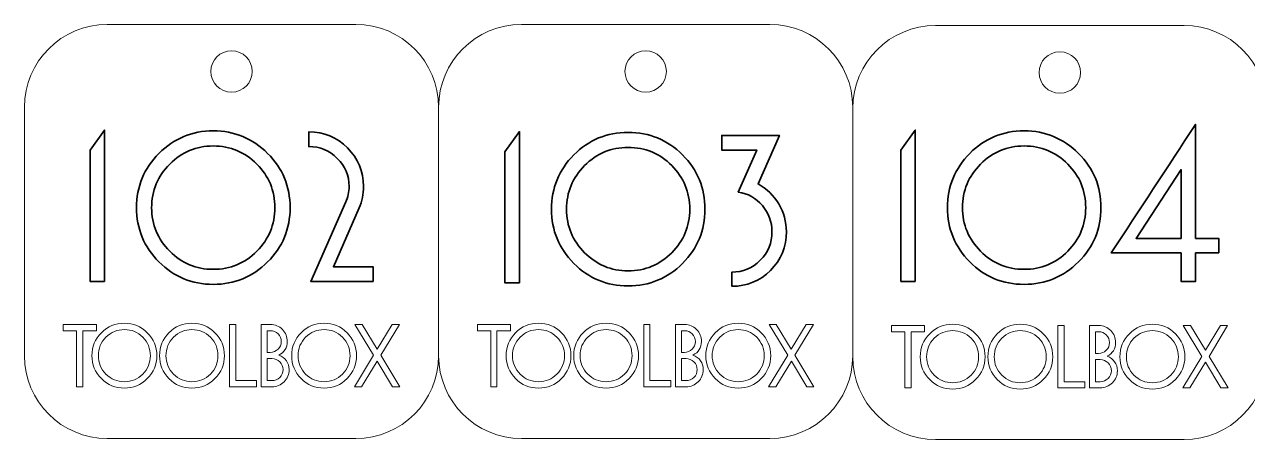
# Model space of a CAD drawing. Header units: inches. Extents: x 269 to 778, y -294 to 278.
# Drawn here: x 269.5 to 417.1, y -85.8 to -35.6 of the extents above; entities that cross this region are included whole.
import ezdxf

# ---------------------------------------------------------------- set-up
doc = ezdxf.new("R2010")
doc.units = ezdxf.units.IN
doc.header["$MEASUREMENT"] = 0
for name, color, linetype in [('cut', 7, 'Continuous'), ('engr', 7, 'Continuous'), ('tagli interni', 7, 'Continuous')]:
    doc.layers.add(name, color=color, linetype=linetype)

# ---------------------------------------------------------------- blocks, each defined once
blk = doc.blocks.new('block 14')
at = {"layer": 'cut', "color": 240, "lineweight": 9}
blk.add_open_spline([(379.47, -85.77), (379.47, -85.77), (409.47, -85.77), (409.47, -85.77), (414.99, -85.77), (419.47, -81.29), (419.47, -75.77), (419.47, -75.77), (419.47, -45.77), (419.47, -45.77), (419.47, -40.24), (414.99, -35.77), (409.47, -35.77), (409.47, -35.77), (379.47, -35.77), (379.47, -35.77), (373.95, -35.77), (369.47, -40.24), (369.47, -45.77), (369.47, -45.77), (369.47, -75.77), (369.47, -75.77), (369.47, -81.29), (373.95, -85.77), (379.47, -85.77)], degree=3, knots=[0, 0, 0, 0, 1, 1, 1, 2, 2, 2, 3, 3, 3, 4, 4, 4, 5, 5, 5, 6, 6, 6, 7, 7, 7, 8, 8, 8, 8], dxfattribs=at)
blk = doc.blocks.new('block 50')
at = {"layer": 'tagli interni', "color": 240, "lineweight": 9}
blk.add_open_spline([(391.97, -41.45), (391.97, -40.07), (393.09, -38.95), (394.47, -38.95), (395.85, -38.95), (396.97, -40.07), (396.97, -41.45), (396.97, -42.83), (395.85, -43.95), (394.47, -43.95), (393.09, -43.95), (391.97, -42.83), (391.97, -41.45)], degree=3, knots=[0, 0, 0, 0, 1, 1, 1, 2, 2, 2, 3, 3, 3, 4, 4, 4, 4], dxfattribs=at)
blk = doc.blocks.new('block 341')
at = {"layer": 'engr', "color": 7, "lineweight": 5}
blk.add_lwpolyline([(378.15, -72.75), (376.51, -72.75), (376.51, -79.52), (375.77, -79.52), (375.77, -72.75), (374.15, -72.75), (374.15, -72), (378.15, -72), (378.15, -72.75)], dxfattribs=at)
blk = doc.blocks.new('block 342')
at = {"layer": 'engr', "color": 7, "lineweight": 5}
blk.add_open_spline([(385.45, -75.77), (385.45, -76.84), (385.07, -77.76), (384.3, -78.53), (383.54, -79.29), (382.61, -79.68), (381.53, -79.68), (380.45, -79.68), (379.52, -79.29), (378.76, -78.53), (378, -77.76), (377.62, -76.84), (377.62, -75.77), (377.62, -74.68), (378, -73.76), (378.76, -72.99), (379.52, -72.23), (380.45, -71.85), (381.53, -71.85), (382.61, -71.85), (383.54, -72.23), (384.3, -72.99), (385.07, -73.76), (385.45, -74.68), (385.45, -75.77)], degree=3, knots=[0, 0, 0, 0, 1, 1, 1, 2, 2, 2, 3, 3, 3, 4, 4, 4, 5, 5, 5, 6, 6, 6, 7, 7, 7, 8, 8, 8, 8], dxfattribs=at)
blk = doc.blocks.new('block 343')
at = {"layer": 'engr', "color": 7, "lineweight": 5}
blk.add_open_spline([(384.67, -75.77), (384.67, -74.9), (384.37, -74.15), (383.75, -73.54), (383.14, -72.92), (382.4, -72.61), (381.53, -72.61), (380.67, -72.61), (379.93, -72.92), (379.31, -73.54), (378.7, -74.15), (378.39, -74.9), (378.39, -75.77), (378.39, -76.63), (378.7, -77.37), (379.31, -77.99), (379.93, -78.6), (380.67, -78.91), (381.53, -78.91), (382.4, -78.91), (383.14, -78.6), (383.75, -77.99), (384.37, -77.37), (384.67, -76.63), (384.67, -75.77)], degree=3, knots=[0, 0, 0, 0, 1, 1, 1, 2, 2, 2, 3, 3, 3, 4, 4, 4, 5, 5, 5, 6, 6, 6, 7, 7, 7, 8, 8, 8, 8], dxfattribs=at)
blk = doc.blocks.new('block 344')
at = {"layer": 'engr', "color": 7, "lineweight": 5}
blk.add_open_spline([(393.61, -75.77), (393.61, -76.84), (393.23, -77.76), (392.47, -78.53), (391.7, -79.29), (390.78, -79.68), (389.69, -79.68), (388.61, -79.68), (387.68, -79.29), (386.92, -78.53), (386.16, -77.76), (385.78, -76.84), (385.78, -75.77), (385.78, -74.68), (386.16, -73.76), (386.92, -72.99), (387.68, -72.23), (388.61, -71.85), (389.69, -71.85), (390.78, -71.85), (391.7, -72.23), (392.47, -72.99), (393.23, -73.76), (393.61, -74.68), (393.61, -75.77)], degree=3, knots=[0, 0, 0, 0, 1, 1, 1, 2, 2, 2, 3, 3, 3, 4, 4, 4, 5, 5, 5, 6, 6, 6, 7, 7, 7, 8, 8, 8, 8], dxfattribs=at)
blk = doc.blocks.new('block 345')
at = {"layer": 'engr', "color": 7, "lineweight": 5}
blk.add_open_spline([(392.83, -75.77), (392.83, -74.9), (392.53, -74.15), (391.92, -73.54), (391.3, -72.92), (390.56, -72.61), (389.69, -72.61), (388.83, -72.61), (388.09, -72.92), (387.47, -73.54), (386.86, -74.15), (386.55, -74.9), (386.55, -75.77), (386.55, -76.63), (386.86, -77.37), (387.47, -77.99), (388.09, -78.6), (388.83, -78.91), (389.69, -78.91), (390.56, -78.91), (391.3, -78.6), (391.92, -77.99), (392.53, -77.37), (392.83, -76.63), (392.83, -75.77)], degree=3, knots=[0, 0, 0, 0, 1, 1, 1, 2, 2, 2, 3, 3, 3, 4, 4, 4, 5, 5, 5, 6, 6, 6, 7, 7, 7, 8, 8, 8, 8], dxfattribs=at)
blk = doc.blocks.new('block 346')
at = {"layer": 'engr', "color": 7, "lineweight": 5}
blk.add_lwpolyline([(397.5, -79.52), (394.24, -79.52), (394.24, -72), (394.98, -72), (394.98, -78.78), (397.5, -78.78), (397.5, -79.52)], dxfattribs=at)
blk = doc.blocks.new('block 347')
at = {"layer": 'engr', "color": 7, "lineweight": 5}
blk.add_open_spline([(401.42, -77.45), (401.42, -78.02), (401.22, -78.51), (400.81, -78.91), (400.41, -79.32), (399.92, -79.52), (399.35, -79.52), (399.35, -79.52), (398.05, -79.52), (398.05, -79.52), (398.05, -79.52), (398.05, -72), (398.05, -72), (398.05, -72), (399.17, -72), (399.17, -72), (399.74, -72), (400.22, -72.2), (400.61, -72.6), (401.01, -73.01), (401.2, -73.49), (401.2, -74.06), (401.2, -74.82), (400.86, -75.36), (400.18, -75.7), (400.56, -75.84), (400.87, -76.07), (401.09, -76.38), (401.31, -76.69), (401.42, -77.04), (401.42, -77.45)], degree=3, knots=[0, 0, 0, 0, 1, 1, 1, 2, 2, 2, 3, 3, 3, 4, 4, 4, 5, 5, 5, 6, 6, 6, 7, 7, 7, 8, 8, 8, 9, 9, 9, 10, 10, 10, 10], dxfattribs=at)
blk = doc.blocks.new('block 348')
at = {"layer": 'engr', "color": 7, "lineweight": 5}
blk.add_open_spline([(400.47, -74.06), (400.47, -73.71), (400.34, -73.4), (400.08, -73.14), (399.83, -72.88), (399.52, -72.75), (399.17, -72.75), (399.17, -72.75), (398.79, -72.75), (398.79, -72.75), (398.79, -72.75), (398.79, -75.37), (398.79, -75.37), (398.79, -75.37), (399.14, -75.37), (399.14, -75.37), (399.51, -75.37), (399.82, -75.24), (400.08, -74.99), (400.34, -74.73), (400.47, -74.42), (400.47, -74.06)], degree=3, knots=[0, 0, 0, 0, 1, 1, 1, 2, 2, 2, 3, 3, 3, 4, 4, 4, 5, 5, 5, 6, 6, 6, 7, 7, 7, 7], dxfattribs=at)
blk = doc.blocks.new('block 349')
at = {"layer": 'engr', "color": 7, "lineweight": 5}
blk.add_open_spline([(400.69, -77.45), (400.69, -77.08), (400.56, -76.77), (400.29, -76.51), (400.03, -76.25), (399.71, -76.12), (399.34, -76.12), (399.34, -76.12), (398.79, -76.12), (398.79, -76.12), (398.79, -76.12), (398.79, -78.78), (398.79, -78.78), (398.79, -78.78), (399.34, -78.78), (399.34, -78.78), (399.71, -78.78), (400.03, -78.65), (400.29, -78.39), (400.56, -78.13), (400.69, -77.81), (400.69, -77.45)], degree=3, knots=[0, 0, 0, 0, 1, 1, 1, 2, 2, 2, 3, 3, 3, 4, 4, 4, 5, 5, 5, 6, 6, 6, 7, 7, 7, 7], dxfattribs=at)
blk = doc.blocks.new('block 350')
at = {"layer": 'engr', "color": 7, "lineweight": 5}
blk.add_open_spline([(409.56, -75.77), (409.56, -76.84), (409.18, -77.76), (408.42, -78.53), (407.65, -79.29), (406.73, -79.68), (405.64, -79.68), (404.56, -79.68), (403.63, -79.29), (402.87, -78.53), (402.11, -77.76), (401.73, -76.84), (401.73, -75.77), (401.73, -74.68), (402.11, -73.76), (402.87, -72.99), (403.63, -72.23), (404.56, -71.85), (405.64, -71.85), (406.73, -71.85), (407.65, -72.23), (408.42, -72.99), (409.18, -73.76), (409.56, -74.68), (409.56, -75.77)], degree=3, knots=[0, 0, 0, 0, 1, 1, 1, 2, 2, 2, 3, 3, 3, 4, 4, 4, 5, 5, 5, 6, 6, 6, 7, 7, 7, 8, 8, 8, 8], dxfattribs=at)
blk = doc.blocks.new('block 351')
at = {"layer": 'engr', "color": 7, "lineweight": 5}
blk.add_open_spline([(408.78, -75.77), (408.78, -74.9), (408.48, -74.15), (407.87, -73.54), (407.25, -72.92), (406.51, -72.61), (405.64, -72.61), (404.78, -72.61), (404.04, -72.92), (403.42, -73.54), (402.81, -74.15), (402.5, -74.9), (402.5, -75.77), (402.5, -76.63), (402.81, -77.37), (403.42, -77.99), (404.04, -78.6), (404.78, -78.91), (405.64, -78.91), (406.51, -78.91), (407.25, -78.6), (407.87, -77.99), (408.48, -77.37), (408.78, -76.63), (408.78, -75.77)], degree=3, knots=[0, 0, 0, 0, 1, 1, 1, 2, 2, 2, 3, 3, 3, 4, 4, 4, 5, 5, 5, 6, 6, 6, 7, 7, 7, 8, 8, 8, 8], dxfattribs=at)
blk = doc.blocks.new('block 352')
at = {"layer": 'engr', "color": 7, "lineweight": 5}
blk.add_lwpolyline([(414.79, -79.52), (413.92, -79.52), (412.06, -76.42), (410.18, -79.52), (409.31, -79.52), (411.62, -75.72), (409.37, -72), (410.24, -72), (412.05, -74.99), (413.86, -72), (414.73, -72), (412.49, -75.72), (414.79, -79.52)], dxfattribs=at)
blk = doc.blocks.new('block 340')
at = {"layer": 'engr'}
for name in ['block 341', 'block 342', 'block 344', 'block 346', 'block 347', 'block 350', 'block 352', 'block 343', 'block 345', 'block 348', 'block 351', 'block 349']:
    blk.add_blockref(name, (0, 0), dxfattribs=at)
blk = doc.blocks.new('block 443')
at = {"layer": 'engr', "color": 7, "lineweight": 35}
blk.add_lwpolyline([(279.13, -66.67), (277.39, -66.67), (277.39, -50.83), (279.13, -48.39), (279.13, -66.67)], dxfattribs=at)
for points, knots in [([(301.54, -57.77), (301.54, -60.32), (300.64, -62.5), (298.83, -64.31), (297.01, -66.13), (294.83, -67.03), (292.26, -67.03), (289.69, -67.03), (287.51, -66.13), (285.71, -64.31), (283.91, -62.5), (283, -60.32), (283, -57.77), (283, -55.21), (283.91, -53.02), (285.71, -51.21), (287.51, -49.4), (289.69, -48.49), (292.26, -48.49), (294.83, -48.49), (297.01, -49.4), (298.83, -51.21), (300.64, -53.02), (301.54, -55.21), (301.54, -57.77)], [0, 0, 0, 0, 1, 1, 1, 2, 2, 2, 3, 3, 3, 4, 4, 4, 5, 5, 5, 6, 6, 6, 7, 7, 7, 8, 8, 8, 8]), ([(311.55, -66.67), (311.55, -66.67), (304.04, -66.67), (304.04, -66.67), (304.04, -66.67), (308.25, -57.07), (308.25, -57.07), (308.53, -56.52), (308.67, -55.89), (308.67, -55.2), (308.67, -53.88), (308.19, -52.75), (307.24, -51.81), (306.29, -50.86), (305.15, -50.39), (303.8, -50.39), (303.8, -50.39), (303.8, -48.62), (303.8, -48.62), (305.62, -48.62), (307.18, -49.26), (308.47, -50.55), (309.76, -51.83), (310.41, -53.38), (310.41, -55.2), (310.41, -56.14), (310.23, -57), (309.86, -57.8), (309.86, -57.8), (306.77, -64.9), (306.77, -64.9), (306.77, -64.9), (311.55, -64.9), (311.55, -64.9), (311.55, -64.9), (311.55, -66.67), (311.55, -66.67)], [0, 0, 0, 0, 1, 1, 1, 2, 2, 2, 3, 3, 3, 4, 4, 4, 5, 5, 5, 6, 6, 6, 7, 7, 7, 8, 8, 8, 9, 9, 9, 10, 10, 10, 11, 11, 11, 12, 12, 12, 12]), ([(299.7, -57.77), (299.7, -55.71), (298.97, -53.95), (297.53, -52.5), (296.08, -51.04), (294.32, -50.31), (292.26, -50.31), (290.22, -50.31), (288.46, -51.04), (287.01, -52.5), (285.55, -53.95), (284.82, -55.71), (284.82, -57.77), (284.82, -59.82), (285.55, -61.57), (287.01, -63.03), (288.46, -64.48), (290.22, -65.21), (292.26, -65.21), (294.32, -65.21), (296.08, -64.48), (297.53, -63.03), (298.97, -61.57), (299.7, -59.82), (299.7, -57.77)], [0, 0, 0, 0, 1, 1, 1, 2, 2, 2, 3, 3, 3, 4, 4, 4, 5, 5, 5, 6, 6, 6, 7, 7, 7, 8, 8, 8, 8])]:
    blk.add_open_spline(points, degree=3, knots=knots, dxfattribs=at)
blk = doc.blocks.new('block 444')
at = {"layer": 'engr', "color": 7, "lineweight": 35}
blk.add_lwpolyline([(329.22, -66.85), (327.48, -66.85), (327.48, -51.01), (329.22, -48.57), (329.22, -66.85)], dxfattribs=at)
for points, knots in [([(351.63, -57.96), (351.63, -60.5), (350.73, -62.68), (348.92, -64.5), (347.1, -66.31), (344.92, -67.21), (342.35, -67.21), (339.79, -67.21), (337.6, -66.31), (335.8, -64.5), (334, -62.68), (333.1, -60.5), (333.1, -57.96), (333.1, -55.39), (334, -53.2), (335.8, -51.39), (337.6, -49.58), (339.79, -48.67), (342.35, -48.67), (344.92, -48.67), (347.1, -49.58), (348.92, -51.39), (350.73, -53.2), (351.63, -55.39), (351.63, -57.96)], [0, 0, 0, 0, 1, 1, 1, 2, 2, 2, 3, 3, 3, 4, 4, 4, 5, 5, 5, 6, 6, 6, 7, 7, 7, 8, 8, 8, 8]), ([(361.46, -60.66), (361.46, -62.5), (360.82, -64.06), (359.54, -65.34), (358.25, -66.62), (356.7, -67.26), (354.88, -67.26), (354.88, -67.26), (354.88, -65.55), (354.88, -65.55), (356.21, -65.55), (357.35, -65.07), (358.3, -64.12), (359.25, -63.17), (359.72, -62.01), (359.72, -60.66), (359.72, -59.48), (359.33, -58.43), (358.56, -57.51), (357.78, -56.6), (356.81, -56.05), (355.64, -55.88), (355.64, -55.88), (357.87, -50.81), (357.87, -50.81), (357.87, -50.81), (353.66, -50.81), (353.66, -50.81), (353.66, -50.81), (353.66, -49.04), (353.66, -49.04), (353.66, -49.04), (360.61, -49.04), (360.61, -49.04), (360.61, -49.04), (358.03, -54.89), (358.03, -54.89), (359.09, -55.46), (359.92, -56.27), (360.54, -57.31), (361.15, -58.35), (361.46, -59.47), (361.46, -60.66)], [0, 0, 0, 0, 1, 1, 1, 2, 2, 2, 3, 3, 3, 4, 4, 4, 5, 5, 5, 6, 6, 6, 7, 7, 7, 8, 8, 8, 9, 9, 9, 10, 10, 10, 11, 11, 11, 12, 12, 12, 13, 13, 13, 14, 14, 14, 14]), ([(349.79, -57.96), (349.79, -55.89), (349.06, -54.13), (347.62, -52.68), (346.17, -51.22), (344.41, -50.49), (342.35, -50.49), (340.31, -50.49), (338.56, -51.22), (337.1, -52.68), (335.64, -54.13), (334.92, -55.89), (334.92, -57.96), (334.92, -60), (335.64, -61.75), (337.1, -63.21), (338.56, -64.66), (340.31, -65.39), (342.35, -65.39), (344.41, -65.39), (346.17, -64.66), (347.62, -63.21), (349.06, -61.75), (349.79, -60), (349.79, -57.96)], [0, 0, 0, 0, 1, 1, 1, 2, 2, 2, 3, 3, 3, 4, 4, 4, 5, 5, 5, 6, 6, 6, 7, 7, 7, 8, 8, 8, 8])]:
    blk.add_open_spline(points, degree=3, knots=knots, dxfattribs=at)
blk = doc.blocks.new('block 445')
at = {"layer": 'engr', "color": 7, "lineweight": 35}
for points in [[(377.02, -66.67), (375.28, -66.67), (375.28, -50.83), (377.02, -48.39), (377.02, -66.67)], [(409.11, -61.47), (409.11, -53.17), (403.68, -61.47), (409.11, -61.47)]]:
    blk.add_lwpolyline(points, dxfattribs=at)
for points, knots in [([(399.44, -57.77), (399.44, -60.32), (398.53, -62.5), (396.72, -64.31), (394.91, -66.13), (392.72, -67.03), (390.15, -67.03), (387.59, -67.03), (385.4, -66.13), (383.6, -64.31), (381.8, -62.5), (380.9, -60.32), (380.9, -57.77), (380.9, -55.21), (381.8, -53.02), (383.6, -51.21), (385.4, -49.4), (387.59, -48.49), (390.15, -48.49), (392.72, -48.49), (394.91, -49.4), (396.72, -51.21), (398.53, -53.02), (399.44, -55.21), (399.44, -57.77)], [0, 0, 0, 0, 1, 1, 1, 2, 2, 2, 3, 3, 3, 4, 4, 4, 5, 5, 5, 6, 6, 6, 7, 7, 7, 8, 8, 8, 8]), ([(413.66, -63.23), (413.66, -63.23), (410.85, -63.23), (410.85, -63.23), (410.85, -63.23), (410.85, -66.67), (410.85, -66.67), (410.85, -66.67), (409.11, -66.67), (409.11, -66.67), (409.11, -66.67), (409.11, -63.23), (409.11, -63.23), (409.11, -63.23), (400.68, -63.23), (400.68, -63.23), (404.06, -58.09), (407.45, -52.91), (410.85, -47.71), (410.85, -47.71), (410.85, -61.47), (410.85, -61.47), (410.85, -61.47), (413.66, -61.47), (413.66, -61.47), (413.66, -61.47), (413.66, -63.23), (413.66, -63.23)], [0, 0, 0, 0, 1, 1, 1, 2, 2, 2, 3, 3, 3, 4, 4, 4, 5, 5, 5, 6, 6, 6, 7, 7, 7, 8, 8, 8, 9, 9, 9, 9]), ([(397.59, -57.77), (397.59, -55.71), (396.87, -53.95), (395.42, -52.5), (393.97, -51.04), (392.22, -50.31), (390.15, -50.31), (388.11, -50.31), (386.36, -51.04), (384.9, -52.5), (383.45, -53.95), (382.72, -55.71), (382.72, -57.77), (382.72, -59.82), (383.45, -61.57), (384.9, -63.03), (386.36, -64.48), (388.11, -65.21), (390.15, -65.21), (392.22, -65.21), (393.97, -64.48), (395.42, -63.03), (396.87, -61.57), (397.59, -59.82), (397.59, -57.77)], [0, 0, 0, 0, 1, 1, 1, 2, 2, 2, 3, 3, 3, 4, 4, 4, 5, 5, 5, 6, 6, 6, 7, 7, 7, 8, 8, 8, 8])]:
    blk.add_open_spline(points, degree=3, knots=knots, dxfattribs=at)

msp = doc.modelspace()

# ---------------------------------------------------------------- linework, layer by layer
at = {"layer": 'cut', "color": 240, "lineweight": 9}
for points in [[(279.47, -85.64), (279.47, -85.64), (309.47, -85.64), (309.47, -85.64), (314.99, -85.64), (319.47, -81.16), (319.47, -75.64), (319.47, -75.64), (319.47, -45.64), (319.47, -45.64), (319.47, -40.12), (314.99, -35.64), (309.47, -35.64), (309.47, -35.64), (279.47, -35.64), (279.47, -35.64), (273.95, -35.64), (269.47, -40.12), (269.47, -45.64), (269.47, -45.64), (269.47, -75.64), (269.47, -75.64), (269.47, -81.16), (273.95, -85.64), (279.47, -85.64)], [(329.47, -85.64), (329.47, -85.64), (359.47, -85.64), (359.47, -85.64), (364.99, -85.64), (369.47, -81.16), (369.47, -75.64), (369.47, -75.64), (369.47, -45.64), (369.47, -45.64), (369.47, -40.12), (364.99, -35.64), (359.47, -35.64), (359.47, -35.64), (329.47, -35.64), (329.47, -35.64), (323.95, -35.64), (319.47, -40.12), (319.47, -45.64), (319.47, -45.64), (319.47, -75.64), (319.47, -75.64), (319.47, -81.16), (323.95, -85.64), (329.47, -85.64)]]:
    msp.add_open_spline(points, degree=3, knots=[0, 0, 0, 0, 1, 1, 1, 2, 2, 2, 3, 3, 3, 4, 4, 4, 5, 5, 5, 6, 6, 6, 7, 7, 7, 8, 8, 8, 8], dxfattribs=at)
at = {"layer": 'engr', "color": 7, "lineweight": 5}
for points in [[(278.15, -72.62), (276.51, -72.62), (276.51, -79.4), (275.77, -79.4), (275.77, -72.62), (274.15, -72.62), (274.15, -71.87), (278.15, -71.87), (278.15, -72.62)], [(297.5, -79.4), (294.24, -79.4), (294.24, -71.87), (294.98, -71.87), (294.98, -78.65), (297.5, -78.65), (297.5, -79.4)], [(314.79, -79.4), (313.92, -79.4), (312.06, -76.3), (310.18, -79.4), (309.31, -79.4), (311.62, -75.59), (309.37, -71.87), (310.24, -71.87), (312.05, -74.86), (313.86, -71.87), (314.73, -71.87), (312.49, -75.59), (314.79, -79.4)], [(328.15, -72.62), (326.51, -72.62), (326.51, -79.4), (325.77, -79.4), (325.77, -72.62), (324.15, -72.62), (324.15, -71.87), (328.15, -71.87), (328.15, -72.62)], [(347.5, -79.4), (344.24, -79.4), (344.24, -71.87), (344.98, -71.87), (344.98, -78.65), (347.5, -78.65), (347.5, -79.4)], [(364.79, -79.4), (363.92, -79.4), (362.06, -76.3), (360.18, -79.4), (359.31, -79.4), (361.62, -75.59), (359.37, -71.87), (360.24, -71.87), (362.05, -74.86), (363.86, -71.87), (364.73, -71.87), (362.49, -75.59), (364.79, -79.4)]]:
    msp.add_lwpolyline(points, dxfattribs=at)
for points, knots in [([(285.45, -75.64), (285.45, -76.72), (285.07, -77.64), (284.3, -78.4), (283.54, -79.17), (282.61, -79.55), (281.53, -79.55), (280.45, -79.55), (279.52, -79.17), (278.76, -78.4), (278, -77.64), (277.62, -76.72), (277.62, -75.64), (277.62, -74.56), (278, -73.63), (278.76, -72.87), (279.52, -72.1), (280.45, -71.72), (281.53, -71.72), (282.61, -71.72), (283.54, -72.1), (284.3, -72.87), (285.07, -73.63), (285.45, -74.56), (285.45, -75.64)], [0, 0, 0, 0, 1, 1, 1, 2, 2, 2, 3, 3, 3, 4, 4, 4, 5, 5, 5, 6, 6, 6, 7, 7, 7, 8, 8, 8, 8]), ([(293.61, -75.64), (293.61, -76.72), (293.23, -77.64), (292.47, -78.4), (291.7, -79.17), (290.78, -79.55), (289.69, -79.55), (288.61, -79.55), (287.68, -79.17), (286.92, -78.4), (286.16, -77.64), (285.78, -76.72), (285.78, -75.64), (285.78, -74.56), (286.16, -73.63), (286.92, -72.87), (287.68, -72.1), (288.61, -71.72), (289.69, -71.72), (290.78, -71.72), (291.7, -72.1), (292.47, -72.87), (293.23, -73.63), (293.61, -74.56), (293.61, -75.64)], [0, 0, 0, 0, 1, 1, 1, 2, 2, 2, 3, 3, 3, 4, 4, 4, 5, 5, 5, 6, 6, 6, 7, 7, 7, 8, 8, 8, 8]), ([(301.42, -77.32), (301.42, -77.89), (301.22, -78.38), (300.81, -78.79), (300.41, -79.19), (299.92, -79.4), (299.35, -79.4), (299.35, -79.4), (298.05, -79.4), (298.05, -79.4), (298.05, -79.4), (298.05, -71.87), (298.05, -71.87), (298.05, -71.87), (299.17, -71.87), (299.17, -71.87), (299.74, -71.87), (300.22, -72.07), (300.61, -72.48), (301.01, -72.88), (301.2, -73.37), (301.2, -73.94), (301.2, -74.69), (300.86, -75.24), (300.18, -75.57), (300.56, -75.71), (300.87, -75.94), (301.09, -76.25), (301.31, -76.56), (301.42, -76.92), (301.42, -77.32)], [0, 0, 0, 0, 1, 1, 1, 2, 2, 2, 3, 3, 3, 4, 4, 4, 5, 5, 5, 6, 6, 6, 7, 7, 7, 8, 8, 8, 9, 9, 9, 10, 10, 10, 10]), ([(309.56, -75.64), (309.56, -76.72), (309.18, -77.64), (308.42, -78.4), (307.65, -79.17), (306.73, -79.55), (305.64, -79.55), (304.56, -79.55), (303.63, -79.17), (302.87, -78.4), (302.11, -77.64), (301.73, -76.72), (301.73, -75.64), (301.73, -74.56), (302.11, -73.63), (302.87, -72.87), (303.63, -72.1), (304.56, -71.72), (305.64, -71.72), (306.73, -71.72), (307.65, -72.1), (308.42, -72.87), (309.18, -73.63), (309.56, -74.56), (309.56, -75.64)], [0, 0, 0, 0, 1, 1, 1, 2, 2, 2, 3, 3, 3, 4, 4, 4, 5, 5, 5, 6, 6, 6, 7, 7, 7, 8, 8, 8, 8]), ([(335.45, -75.64), (335.45, -76.72), (335.07, -77.64), (334.3, -78.4), (333.54, -79.17), (332.61, -79.55), (331.53, -79.55), (330.45, -79.55), (329.52, -79.17), (328.76, -78.4), (328, -77.64), (327.62, -76.72), (327.62, -75.64), (327.62, -74.56), (328, -73.63), (328.76, -72.87), (329.52, -72.1), (330.45, -71.72), (331.53, -71.72), (332.61, -71.72), (333.54, -72.1), (334.3, -72.87), (335.07, -73.63), (335.45, -74.56), (335.45, -75.64)], [0, 0, 0, 0, 1, 1, 1, 2, 2, 2, 3, 3, 3, 4, 4, 4, 5, 5, 5, 6, 6, 6, 7, 7, 7, 8, 8, 8, 8]), ([(343.61, -75.64), (343.61, -76.72), (343.23, -77.64), (342.47, -78.4), (341.7, -79.17), (340.78, -79.55), (339.69, -79.55), (338.61, -79.55), (337.68, -79.17), (336.92, -78.4), (336.16, -77.64), (335.78, -76.72), (335.78, -75.64), (335.78, -74.56), (336.16, -73.63), (336.92, -72.87), (337.68, -72.1), (338.61, -71.72), (339.69, -71.72), (340.78, -71.72), (341.7, -72.1), (342.47, -72.87), (343.23, -73.63), (343.61, -74.56), (343.61, -75.64)], [0, 0, 0, 0, 1, 1, 1, 2, 2, 2, 3, 3, 3, 4, 4, 4, 5, 5, 5, 6, 6, 6, 7, 7, 7, 8, 8, 8, 8]), ([(351.42, -77.32), (351.42, -77.89), (351.22, -78.38), (350.81, -78.79), (350.41, -79.19), (349.92, -79.4), (349.35, -79.4), (349.35, -79.4), (348.05, -79.4), (348.05, -79.4), (348.05, -79.4), (348.05, -71.87), (348.05, -71.87), (348.05, -71.87), (349.17, -71.87), (349.17, -71.87), (349.74, -71.87), (350.22, -72.07), (350.61, -72.48), (351.01, -72.88), (351.2, -73.37), (351.2, -73.94), (351.2, -74.69), (350.86, -75.24), (350.18, -75.57), (350.56, -75.71), (350.87, -75.94), (351.09, -76.25), (351.31, -76.56), (351.42, -76.92), (351.42, -77.32)], [0, 0, 0, 0, 1, 1, 1, 2, 2, 2, 3, 3, 3, 4, 4, 4, 5, 5, 5, 6, 6, 6, 7, 7, 7, 8, 8, 8, 9, 9, 9, 10, 10, 10, 10]), ([(359.56, -75.64), (359.56, -76.72), (359.18, -77.64), (358.42, -78.4), (357.65, -79.17), (356.73, -79.55), (355.64, -79.55), (354.56, -79.55), (353.63, -79.17), (352.87, -78.4), (352.11, -77.64), (351.73, -76.72), (351.73, -75.64), (351.73, -74.56), (352.11, -73.63), (352.87, -72.87), (353.63, -72.1), (354.56, -71.72), (355.64, -71.72), (356.73, -71.72), (357.65, -72.1), (358.42, -72.87), (359.18, -73.63), (359.56, -74.56), (359.56, -75.64)], [0, 0, 0, 0, 1, 1, 1, 2, 2, 2, 3, 3, 3, 4, 4, 4, 5, 5, 5, 6, 6, 6, 7, 7, 7, 8, 8, 8, 8]), ([(284.67, -75.64), (284.67, -74.77), (284.37, -74.02), (283.75, -73.41), (283.14, -72.79), (282.4, -72.49), (281.53, -72.49), (280.67, -72.49), (279.93, -72.79), (279.31, -73.41), (278.7, -74.02), (278.39, -74.77), (278.39, -75.64), (278.39, -76.5), (278.7, -77.24), (279.31, -77.86), (279.93, -78.47), (280.67, -78.78), (281.53, -78.78), (282.4, -78.78), (283.14, -78.47), (283.75, -77.86), (284.37, -77.24), (284.67, -76.5), (284.67, -75.64)], [0, 0, 0, 0, 1, 1, 1, 2, 2, 2, 3, 3, 3, 4, 4, 4, 5, 5, 5, 6, 6, 6, 7, 7, 7, 8, 8, 8, 8]), ([(292.83, -75.64), (292.83, -74.77), (292.53, -74.02), (291.92, -73.41), (291.3, -72.79), (290.56, -72.49), (289.69, -72.49), (288.83, -72.49), (288.09, -72.79), (287.47, -73.41), (286.86, -74.02), (286.55, -74.77), (286.55, -75.64), (286.55, -76.5), (286.86, -77.24), (287.47, -77.86), (288.09, -78.47), (288.83, -78.78), (289.69, -78.78), (290.56, -78.78), (291.3, -78.47), (291.92, -77.86), (292.53, -77.24), (292.83, -76.5), (292.83, -75.64)], [0, 0, 0, 0, 1, 1, 1, 2, 2, 2, 3, 3, 3, 4, 4, 4, 5, 5, 5, 6, 6, 6, 7, 7, 7, 8, 8, 8, 8]), ([(300.47, -73.94), (300.47, -73.58), (300.34, -73.27), (300.08, -73.01), (299.83, -72.75), (299.52, -72.62), (299.17, -72.62), (299.17, -72.62), (298.79, -72.62), (298.79, -72.62), (298.79, -72.62), (298.79, -75.24), (298.79, -75.24), (298.79, -75.24), (299.14, -75.24), (299.14, -75.24), (299.51, -75.24), (299.82, -75.12), (300.08, -74.86), (300.34, -74.6), (300.47, -74.3), (300.47, -73.94)], [0, 0, 0, 0, 1, 1, 1, 2, 2, 2, 3, 3, 3, 4, 4, 4, 5, 5, 5, 6, 6, 6, 7, 7, 7, 7]), ([(308.78, -75.64), (308.78, -74.77), (308.48, -74.02), (307.87, -73.41), (307.25, -72.79), (306.51, -72.49), (305.64, -72.49), (304.78, -72.49), (304.04, -72.79), (303.42, -73.41), (302.81, -74.02), (302.5, -74.77), (302.5, -75.64), (302.5, -76.5), (302.81, -77.24), (303.42, -77.86), (304.04, -78.47), (304.78, -78.78), (305.64, -78.78), (306.51, -78.78), (307.25, -78.47), (307.87, -77.86), (308.48, -77.24), (308.78, -76.5), (308.78, -75.64)], [0, 0, 0, 0, 1, 1, 1, 2, 2, 2, 3, 3, 3, 4, 4, 4, 5, 5, 5, 6, 6, 6, 7, 7, 7, 8, 8, 8, 8]), ([(334.67, -75.64), (334.67, -74.77), (334.37, -74.02), (333.75, -73.41), (333.14, -72.79), (332.4, -72.49), (331.53, -72.49), (330.67, -72.49), (329.93, -72.79), (329.31, -73.41), (328.7, -74.02), (328.39, -74.77), (328.39, -75.64), (328.39, -76.5), (328.7, -77.24), (329.31, -77.86), (329.93, -78.47), (330.67, -78.78), (331.53, -78.78), (332.4, -78.78), (333.14, -78.47), (333.75, -77.86), (334.37, -77.24), (334.67, -76.5), (334.67, -75.64)], [0, 0, 0, 0, 1, 1, 1, 2, 2, 2, 3, 3, 3, 4, 4, 4, 5, 5, 5, 6, 6, 6, 7, 7, 7, 8, 8, 8, 8]), ([(342.83, -75.64), (342.83, -74.77), (342.53, -74.02), (341.92, -73.41), (341.3, -72.79), (340.56, -72.49), (339.69, -72.49), (338.83, -72.49), (338.09, -72.79), (337.47, -73.41), (336.86, -74.02), (336.55, -74.77), (336.55, -75.64), (336.55, -76.5), (336.86, -77.24), (337.47, -77.86), (338.09, -78.47), (338.83, -78.78), (339.69, -78.78), (340.56, -78.78), (341.3, -78.47), (341.92, -77.86), (342.53, -77.24), (342.83, -76.5), (342.83, -75.64)], [0, 0, 0, 0, 1, 1, 1, 2, 2, 2, 3, 3, 3, 4, 4, 4, 5, 5, 5, 6, 6, 6, 7, 7, 7, 8, 8, 8, 8]), ([(350.47, -73.94), (350.47, -73.58), (350.34, -73.27), (350.08, -73.01), (349.83, -72.75), (349.52, -72.62), (349.17, -72.62), (349.17, -72.62), (348.79, -72.62), (348.79, -72.62), (348.79, -72.62), (348.79, -75.24), (348.79, -75.24), (348.79, -75.24), (349.14, -75.24), (349.14, -75.24), (349.51, -75.24), (349.82, -75.12), (350.08, -74.86), (350.34, -74.6), (350.47, -74.3), (350.47, -73.94)], [0, 0, 0, 0, 1, 1, 1, 2, 2, 2, 3, 3, 3, 4, 4, 4, 5, 5, 5, 6, 6, 6, 7, 7, 7, 7]), ([(358.78, -75.64), (358.78, -74.77), (358.48, -74.02), (357.87, -73.41), (357.25, -72.79), (356.51, -72.49), (355.64, -72.49), (354.78, -72.49), (354.04, -72.79), (353.42, -73.41), (352.81, -74.02), (352.5, -74.77), (352.5, -75.64), (352.5, -76.5), (352.81, -77.24), (353.42, -77.86), (354.04, -78.47), (354.78, -78.78), (355.64, -78.78), (356.51, -78.78), (357.25, -78.47), (357.87, -77.86), (358.48, -77.24), (358.78, -76.5), (358.78, -75.64)], [0, 0, 0, 0, 1, 1, 1, 2, 2, 2, 3, 3, 3, 4, 4, 4, 5, 5, 5, 6, 6, 6, 7, 7, 7, 8, 8, 8, 8]), ([(300.69, -77.32), (300.69, -76.95), (300.56, -76.64), (300.29, -76.38), (300.03, -76.12), (299.71, -75.99), (299.34, -75.99), (299.34, -75.99), (298.79, -75.99), (298.79, -75.99), (298.79, -75.99), (298.79, -78.65), (298.79, -78.65), (298.79, -78.65), (299.34, -78.65), (299.34, -78.65), (299.71, -78.65), (300.03, -78.52), (300.29, -78.26), (300.56, -78), (300.69, -77.69), (300.69, -77.32)], [0, 0, 0, 0, 1, 1, 1, 2, 2, 2, 3, 3, 3, 4, 4, 4, 5, 5, 5, 6, 6, 6, 7, 7, 7, 7]), ([(350.69, -77.32), (350.69, -76.95), (350.56, -76.64), (350.29, -76.38), (350.03, -76.12), (349.71, -75.99), (349.34, -75.99), (349.34, -75.99), (348.79, -75.99), (348.79, -75.99), (348.79, -75.99), (348.79, -78.65), (348.79, -78.65), (348.79, -78.65), (349.34, -78.65), (349.34, -78.65), (349.71, -78.65), (350.03, -78.52), (350.29, -78.26), (350.56, -78), (350.69, -77.69), (350.69, -77.32)], [0, 0, 0, 0, 1, 1, 1, 2, 2, 2, 3, 3, 3, 4, 4, 4, 5, 5, 5, 6, 6, 6, 7, 7, 7, 7])]:
    msp.add_open_spline(points, degree=3, knots=knots, dxfattribs=at)
at = {"layer": 'tagli interni', "color": 240, "lineweight": 9}
for points in [[(291.97, -41.32), (291.97, -39.94), (293.09, -38.82), (294.47, -38.82), (295.85, -38.82), (296.97, -39.94), (296.97, -41.32), (296.97, -42.7), (295.85, -43.82), (294.47, -43.82), (293.09, -43.82), (291.97, -42.7), (291.97, -41.32)], [(341.97, -41.32), (341.97, -39.94), (343.09, -38.82), (344.47, -38.82), (345.85, -38.82), (346.97, -39.94), (346.97, -41.32), (346.97, -42.7), (345.85, -43.82), (344.47, -43.82), (343.09, -43.82), (341.97, -42.7), (341.97, -41.32)]]:
    msp.add_open_spline(points, degree=3, knots=[0, 0, 0, 0, 1, 1, 1, 2, 2, 2, 3, 3, 3, 4, 4, 4, 4], dxfattribs=at)

# ---------------------------------------------------------------- block references
at = {"layer": 'cut'}
msp.add_blockref('block 14', (0, 0), dxfattribs=at)
at = {"layer": 'engr'}
for name in ['block 443', 'block 444', 'block 445', 'block 340']:
    msp.add_blockref(name, (0, 0), dxfattribs=at)
at = {"layer": 'tagli interni'}
msp.add_blockref('block 50', (0, 0), dxfattribs=at)

doc.saveas('drawing.dxf')
